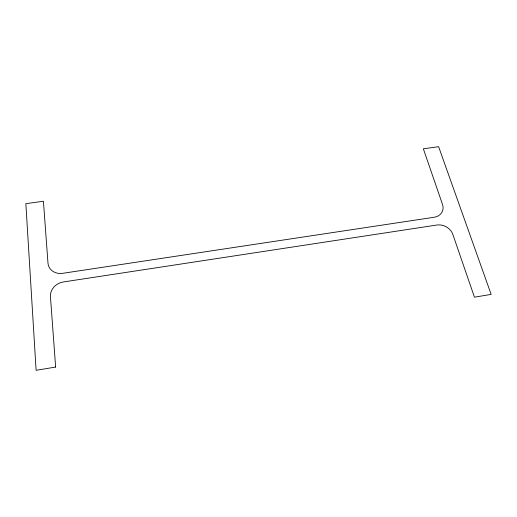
<?xml version="1.0" encoding="UTF-8"?>
<svg xmlns="http://www.w3.org/2000/svg" width="517" height="517" viewBox="0 0 517 517"><rect width="100%" height="100%" fill="white"/><g stroke="black" fill="none" stroke-linecap="round" stroke-linejoin="round"><path stroke-width="0.78" d="M55.629 367.057L36.112 370.314L25.85 203.659L43.422 201.236L47.984 263.185A13.901 12.007 -19.9 0 0 62.68 273.312L434.261 217.237A12.841 10.676 23.3 0 0 442.526 204.48L423.345 148.793L438.61 146.686L491.15 294.393L474.451 297.178L452.834 234.408A13.164 11.064 26.2 0 0 436.878 225.024L63.397 281.952A14.25 12.498 -23.2 0 0 50.44 296.616L55.629 367.057"/></g></svg>
